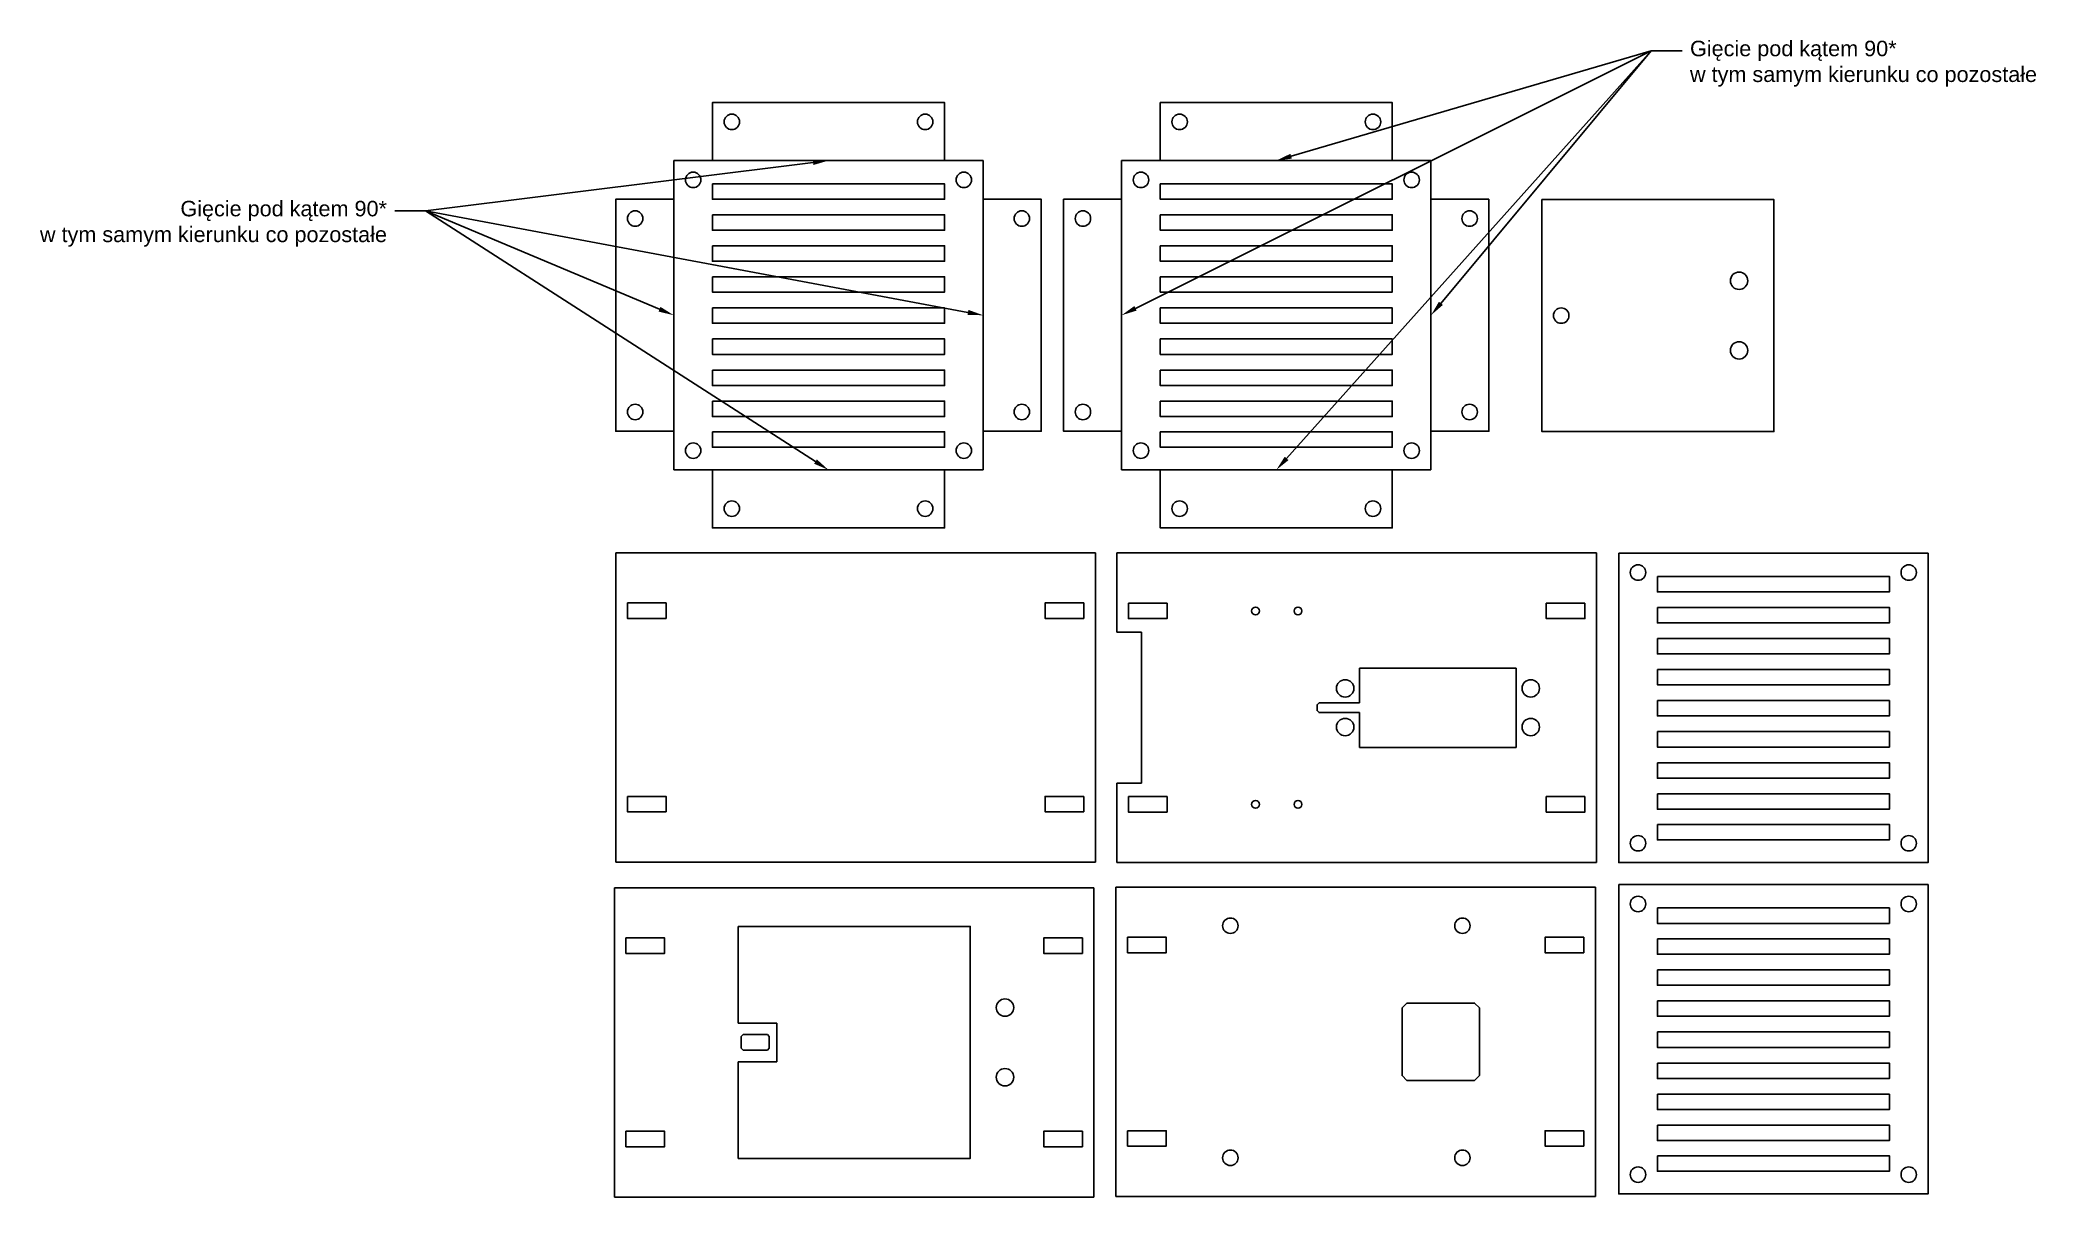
# Model space of a CAD drawing. Header units: millimetres. Extents: x 7 to 523, y 11 to 310.
import ezdxf
from ezdxf import colors
from ezdxf.entities.mleader import LeaderData, LeaderLine
from ezdxf.math import Vec2, Vec3

# ---------------------------------------------------------------- set-up
doc = ezdxf.new("R2010")
doc.units = ezdxf.units.MM
doc.layers.get('0').update_dxf_attribs({"color": 254, "true_color": 0xc2ced6})
doc.styles.get("Standard").update_dxf_attribs({"font": 'arial.ttf'})

msp = doc.modelspace()

# ---------------------------------------------------------------- linework, layer by layer
for p, q in [((171.18, 279.14), (171.18, 269.14)), ((171.18, 279.14), (181.18, 279.14)), ((251.18, 279.14), (241.18, 279.14)), ((251.18, 279.14), (251.18, 269.14)), ((286.97, 269.14), (286.97, 279.14)), ((286.97, 279.14), (296.97, 279.14)), ((356.97, 279.14), (366.97, 279.14)), ((366.97, 279.14), (366.97, 269.14)), ((171.18, 209.14), (171.18, 199.14)), ((251.18, 209.14), (251.18, 199.14)), ((286.97, 199.14), (286.97, 209.14)), ((366.97, 209.14), (366.97, 199.14)), ((181.18, 199.14), (171.18, 199.14)), ((251.18, 199.14), (241.18, 199.14)), ((296.97, 199.14), (286.97, 199.14)), ((366.97, 199.14), (356.97, 199.14)), ((156.19, 177.73), (156.19, 97.73)), ((280.19, 177.73), (156.19, 177.73)), ((409.77, 177.67), (285.77, 177.67)), ((285.77, 177.67), (285.77, 157.17)), ((285.77, 157.17), (292.1, 157.17)), ((292.1, 157.17), (292.1, 118.17)), ((348.53, 147.91), (348.53, 138.91)), ((389.03, 147.91), (389.03, 127.41)), ((348.53, 136.41), (348.53, 127.41)), ((348.53, 127.41), (389.03, 127.41)), ((285.77, 97.67), (285.77, 118.17)), ((292.1, 118.17), (285.77, 118.17)), ((156.19, 97.73), (280.19, 97.73)), ((285.77, 97.67), (409.77, 97.67)), ((155.82, 91.12), (155.82, 11.12)), ((279.82, 91.12), (155.82, 91.12)), ((409.48, 91.28), (285.48, 91.28)), ((285.5, 91.28), (285.5, 88.28)), ((415.51, 91.92), (415.51, 91.92)), ((187.82, 81.12), (187.82, 56.12)), ((187.82, 56.12), (197.82, 56.12)), ((197.82, 56.12), (197.82, 51.12)), ((197.82, 51.12), (197.82, 46.12)), ((197.82, 46.12), (187.82, 46.12)), ((187.82, 46.12), (187.82, 21.12)), ((155.82, 11.12), (279.82, 11.12)), ((285.48, 11.28), (409.48, 11.28)), ((409.48, 11.28), (409.48, 14.28))]:
    msp.add_line(p, q)
at = {"linetype": 'Continuous'}
msp.add_line((251.18, 269.14), (251.18, 209.14), dxfattribs=at)
for points in [[(181.18, 279.14), (241.18, 279.14), (241.18, 294.14), (181.18, 294.14)], [(296.97, 279.14), (356.97, 279.14), (356.97, 294.14), (296.97, 294.14)], [(171.18, 269.14), (156.18, 269.14), (156.18, 209.14), (171.18, 209.14)], [(181.18, 273.12), (241.18, 273.12), (241.18, 269.12), (181.18, 269.12)], [(286.97, 269.14), (271.97, 269.14), (271.97, 209.14), (286.97, 209.14)], [(296.97, 273.12), (356.97, 273.12), (356.97, 269.12), (296.97, 269.12)], [(381.97, 269.14), (366.97, 269.14), (366.97, 209.14), (381.97, 209.14)], [(395.65, 269.05), (455.65, 269.05), (455.65, 209.05), (395.65, 209.05)], [(181.18, 265.11), (241.18, 265.11), (241.18, 261.11), (181.18, 261.11)], [(296.97, 265.11), (356.97, 265.11), (356.97, 261.11), (296.97, 261.11)], [(181.18, 257.12), (241.18, 257.12), (241.18, 253.12), (181.18, 253.12)], [(296.97, 257.12), (356.97, 257.12), (356.97, 253.12), (296.97, 253.12)], [(181.18, 249.11), (241.18, 249.11), (241.18, 245.11), (181.18, 245.11)], [(296.97, 249.11), (356.97, 249.11), (356.97, 245.11), (296.97, 245.11)], [(181.18, 241.05), (241.18, 241.05), (241.18, 237.05), (181.18, 237.05)], [(296.97, 241.05), (356.97, 241.05), (356.97, 237.05), (296.97, 237.05)], [(181.18, 233), (241.18, 233), (241.18, 229), (181.18, 229)], [(296.97, 233), (356.97, 233), (356.97, 229), (296.97, 229)], [(181.18, 224.96), (241.18, 224.96), (241.18, 220.96), (181.18, 220.96)], [(296.97, 224.96), (356.97, 224.96), (356.97, 220.96), (296.97, 220.96)], [(181.18, 216.95), (241.18, 216.95), (241.18, 212.95), (181.18, 212.95)], [(296.97, 216.95), (356.97, 216.95), (356.97, 212.95), (296.97, 212.95)], [(181.18, 209.02), (241.18, 209.02), (241.18, 205.02), (181.18, 205.02)], [(296.97, 209.02), (356.97, 209.02), (356.97, 205.02), (296.97, 205.02)], [(181.18, 199.14), (241.18, 199.14), (241.18, 184.14), (181.18, 184.14)], [(296.97, 199.14), (356.97, 199.14), (356.97, 184.14), (296.97, 184.14)], [(415.51, 177.61), (495.51, 177.61), (495.51, 97.61), (415.51, 97.61)], [(425.51, 171.59), (485.51, 171.59), (485.51, 167.59), (425.51, 167.59)], [(159.18, 164.74), (169.18, 164.74), (169.18, 160.74), (159.18, 160.74)], [(277.19, 164.74), (267.19, 164.74), (267.19, 160.74), (277.19, 160.74)], [(288.75, 164.69), (298.75, 164.69), (298.75, 160.69), (288.75, 160.69)], [(406.77, 164.69), (396.77, 164.69), (396.77, 160.69), (406.77, 160.69)], [(425.51, 163.58), (485.51, 163.58), (485.51, 159.58), (425.51, 159.58)], [(425.51, 155.58), (485.51, 155.58), (485.51, 151.58), (425.51, 151.58)], [(425.51, 147.58), (485.51, 147.58), (485.51, 143.58), (425.51, 143.58)], [(425.51, 139.52), (485.51, 139.52), (485.51, 135.52), (425.51, 135.52)], [(425.51, 131.47), (485.51, 131.47), (485.51, 127.47), (425.51, 127.47)], [(425.51, 123.42), (485.51, 123.42), (485.51, 119.42), (425.51, 119.42)], [(159.18, 114.74), (169.18, 114.74), (169.18, 110.74), (159.18, 110.74)], [(277.19, 114.74), (267.19, 114.74), (267.19, 110.74), (277.19, 110.74)], [(288.75, 114.69), (298.75, 114.69), (298.75, 110.69), (288.75, 110.69)], [(406.77, 114.69), (396.77, 114.69), (396.77, 110.69), (406.77, 110.69)], [(425.51, 115.42), (485.51, 115.42), (485.51, 111.42), (425.51, 111.42)], [(425.51, 107.49), (485.51, 107.49), (485.51, 103.49), (425.51, 103.49)], [(415.51, 91.92), (495.51, 91.92), (495.51, 11.92), (415.51, 11.92)], [(425.51, 85.89), (485.51, 85.89), (485.51, 81.89), (425.51, 81.89)], [(158.81, 78.14), (168.81, 78.14), (168.81, 74.14), (158.81, 74.14)], [(276.82, 78.14), (266.82, 78.14), (266.82, 74.14), (276.82, 74.14)], [(288.5, 78.29), (298.5, 78.29), (298.5, 74.29), (288.5, 74.29)], [(406.48, 78.29), (396.48, 78.29), (396.48, 74.29), (406.48, 74.29)], [(425.51, 77.89), (485.51, 77.89), (485.51, 73.89), (425.51, 73.89)], [(425.51, 69.89), (485.51, 69.89), (485.51, 65.89), (425.51, 65.89)], [(360.73, 61.28), (378.23, 61.28), (379.48, 60.03), (379.48, 42.53), (378.23, 41.28), (360.73, 41.28), (359.48, 42.53), (359.48, 60.03)], [(425.51, 61.88), (485.51, 61.88), (485.51, 57.88), (425.51, 57.88)], [(189.12, 53.12), (195.38, 53.12), (195.88, 52.62), (195.88, 49.65), (195.38, 49.15), (189.12, 49.15), (188.62, 49.65), (188.62, 52.62)], [(425.51, 53.82), (485.51, 53.82), (485.51, 49.82), (425.51, 49.82)], [(425.51, 45.78), (485.51, 45.78), (485.51, 41.78), (425.51, 41.78)], [(425.51, 37.73), (485.51, 37.73), (485.51, 33.73), (425.51, 33.73)], [(158.81, 28.14), (168.81, 28.14), (168.81, 24.14), (158.81, 24.14)], [(276.82, 28.14), (266.82, 28.14), (266.82, 24.14), (276.82, 24.14)], [(288.5, 28.29), (298.5, 28.29), (298.5, 24.29), (288.5, 24.29)], [(406.48, 28.29), (396.48, 28.29), (396.48, 24.29), (406.48, 24.29)], [(425.51, 29.73), (485.51, 29.73), (485.51, 25.73), (425.51, 25.73)], [(425.51, 21.79), (485.51, 21.79), (485.51, 17.79), (425.51, 17.79)]]:
    msp.add_lwpolyline(points, close=True)
for points in [[(251.18, 209.14), (266.18, 209.14), (266.18, 269.14), (251.18, 269.14)], [(280.19, 177.73), (280.19, 97.73)], [(409.77, 177.67), (409.77, 97.67)], [(348.53, 147.91), (389.03, 147.91)], [(348.53, 138.91), (338.03, 138.91), (337.53, 138.41), (337.53, 136.91), (338.03, 136.41), (348.53, 136.41)], [(279.82, 91.12), (279.82, 11.12)], [(285.5, 11.28), (285.5, 91.28)], [(409.48, 91.28), (409.48, 11.28)], [(187.82, 81.12), (247.82, 81.12), (247.82, 21.12), (187.82, 21.12)]]:
    msp.add_lwpolyline(points)
for centre, radius in [((186.18, 289.14), 2), ((236.18, 289.14), 2), ((301.97, 289.14), 2), ((351.97, 289.14), 2), ((176.18, 274.14), 2), ((246.18, 274.14), 2), ((291.97, 274.14), 2), ((361.97, 274.14), 2), ((161.18, 264.14), 2), ((261.18, 264.14), 2), ((276.97, 264.14), 2), ((376.97, 264.14), 2), ((446.65, 248.05), 2.25), ((400.65, 239.05), 2), ((446.65, 230.05), 2.25), ((161.18, 214.14), 2), ((261.18, 214.14), 2), ((276.97, 214.14), 2), ((376.97, 214.14), 2), ((176.18, 204.14), 2), ((246.18, 204.14), 2), ((291.97, 204.14), 2), ((361.97, 204.14), 2), ((186.18, 189.14), 2), ((236.18, 189.14), 2), ((301.97, 189.14), 2), ((351.97, 189.14), 2), ((420.51, 172.61), 2), ((490.51, 172.61), 2), ((321.6, 162.67), 1), ((332.6, 162.67), 1), ((344.78, 142.66), 2.25), ((392.78, 142.66), 2.25), ((344.78, 132.66), 2.25), ((392.78, 132.66), 2.25), ((321.6, 112.67), 1), ((332.6, 112.67), 1), ((420.51, 102.61), 2), ((490.51, 102.61), 2), ((420.51, 86.92), 2), ((490.51, 86.92), 2), ((315.1, 81.28), 2), ((375.1, 81.28), 2), ((256.82, 60.12), 2.25), ((256.82, 42.12), 2.25), ((315.1, 21.28), 2), ((375.1, 21.28), 2), ((420.51, 16.92), 2), ((490.51, 16.92), 2)]:
    msp.add_circle(centre, radius)

# ---------------------------------------------------------------- leaders
ml = msp.add_multileader_mtext('Standard')
ml.set_content('Gięcie pod kątem 90*^Jw tym samym kierunku co pozostałe', color=256)
ml.set_leader_properties()
ml.build(insert=Vec2(0, 0))
ctx = ml.context
ctx.base_point, ctx.plane_origin = Vec3(431.95, 307.53), Vec3(326.97, 279.14)
notes = []
notes.append((ctx, [(0, (1, 1, 0), (423.95, 307.53), (1, 0), 8, [(0, [(326.97, 279.14)], 0, [])])]))
ctx.mtext.insert, ctx.mtext.flow_direction = Vec3(433.95, 310.12), 5
ml = msp.add_multileader_mtext('Standard')
ml.set_content('', color=256)
ml.set_leader_properties()
ml.build(insert=Vec2(0, 0))
ctx = ml.context
ctx.base_point, ctx.plane_origin = Vec3(431.95, 307.53), Vec3(286.97, 239.14)
notes.append((ctx, [(0, (1, 1, 0), (423.95, 307.53), (1, 0), 8, [(0, [(286.97, 239.14)], 0, [])])]))
ctx.mtext.insert, ctx.mtext.flow_direction = Vec3(433.95, 309.53), 5
ml = msp.add_multileader_mtext('Standard')
ml.set_content('', color=256)
ml.set_leader_properties()
ml.build(insert=Vec2(0, 0))
ctx = ml.context
ctx.base_point, ctx.plane_origin = Vec3(431.95, 307.53), Vec3(326.97, 199.14)
notes.append((ctx, [(0, (1, 1, 0), (423.95, 307.53), (1, 0), 8, [(0, [(326.97, 199.14)], 0, [])])]))
ctx.mtext.insert, ctx.mtext.flow_direction = Vec3(433.95, 309.53), 5
ml = msp.add_multileader_mtext('Standard')
ml.set_content('', color=256)
ml.set_leader_properties()
ml.build(insert=Vec2(0, 0))
ctx = ml.context
ctx.base_point, ctx.plane_origin = Vec3(431.95, 307.53), Vec3(366.97, 239.14)
notes.append((ctx, [(0, (1, 1, 0), (423.95, 307.53), (1, 0), 8, [(0, [(366.97, 239.14)], 0, [])])]))
ctx.mtext.insert, ctx.mtext.flow_direction = Vec3(433.95, 309.53), 5
ml = msp.add_multileader_mtext('Standard')
ml.set_content('', color=256)
ml.set_leader_properties()
ml.build(insert=Vec2(0, 0))
ctx = ml.context
ctx.base_point, ctx.plane_origin = Vec3(95.01, 266.13), Vec3(211.18, 279.14)
ctx.text_align_type = 2
notes.append((ctx, [(0, (1, 1, 0), (107.01, 266.13), (-1, 0), 8, [(0, [(211.18, 279.14)], 0, [])])]))
ctx.mtext.insert, ctx.mtext.alignment, ctx.mtext.flow_direction = Vec3(97.01, 268.13), 3, 5
ml = msp.add_multileader_mtext('Standard')
ml.set_content('Gięcie pod kątem 90*^Jw tym samym kierunku co pozostałe', color=256)
ml.set_leader_properties()
ml.build(insert=Vec2(0, 0))
ctx = ml.context
ctx.base_point, ctx.plane_origin = Vec3(5.51, 266.13), Vec3(171.18, 239.14)
ctx.text_align_type = 2
notes.append((ctx, [(0, (1, 1, 0), (107.01, 266.13), (-1, 0), 8, [(0, [(171.18, 239.14)], 0, [])])]))
ctx.mtext.insert, ctx.mtext.alignment, ctx.mtext.flow_direction = Vec3(97.01, 268.72), 3, 5
ml = msp.add_multileader_mtext('Standard')
ml.set_content('', color=256)
ml.set_leader_properties()
ml.build(insert=Vec2(0, 0))
ctx = ml.context
ctx.base_point, ctx.plane_origin = Vec3(95.01, 266.13), Vec3(211.18, 199.14)
ctx.text_align_type = 2
notes.append((ctx, [(0, (1, 1, 0), (107.01, 266.13), (-1, 0), 8, [(0, [(211.18, 199.14)], 0, [])])]))
ctx.mtext.insert, ctx.mtext.alignment, ctx.mtext.flow_direction = Vec3(97.01, 268.13), 3, 5
ml = msp.add_multileader_mtext('Standard')
ml.set_content('', color=256)
ml.set_leader_properties()
ml.build(insert=Vec2(0, 0))
ctx = ml.context
ctx.base_point, ctx.plane_origin = Vec3(95.01, 266.13), Vec3(251.18, 239.14)
ctx.text_align_type = 2
notes.append((ctx, [(0, (1, 1, 0), (107.01, 266.13), (-1, 0), 8, [(0, [(251.18, 239.14)], 0, [])])]))
ctx.mtext.insert, ctx.mtext.alignment, ctx.mtext.flow_direction = Vec3(97.01, 268.13), 3, 5
for ctx, leaders in notes:
    for number, flags, end, landing, length, lines in leaders:
        leader = LeaderData()
        leader.index, (leader.has_last_leader_line, leader.has_dogleg_vector, leader.attachment_direction) = number, flags
        leader.last_leader_point, leader.dogleg_vector, leader.dogleg_length = Vec3(end), Vec3(landing), length
        for number, points, colour, breaks in lines:
            line = LeaderLine()
            line.index, line.vertices, line.color, line.breaks = number, Vec3.list(points), colors.encode_raw_color(colour), breaks
            leader.lines.append(line)
        ctx.leaders.append(leader)

doc.saveas('drawing.dxf')
